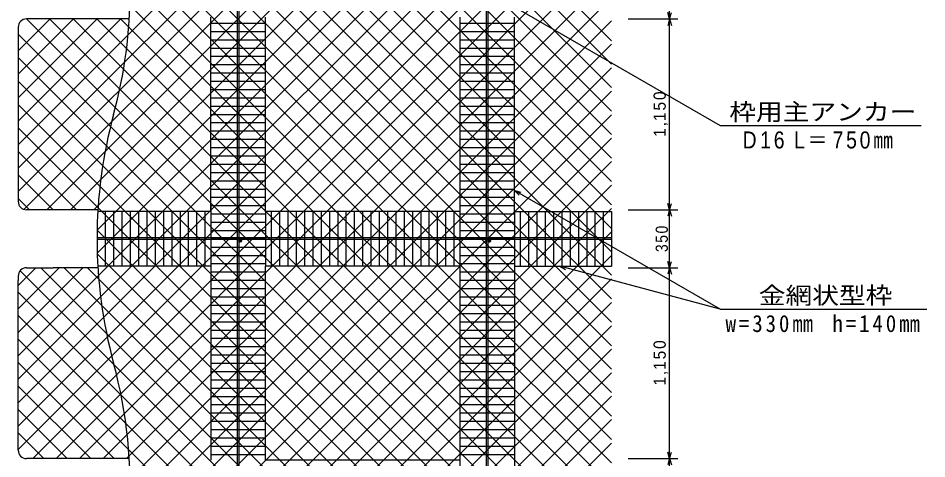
# Model space of a CAD drawing. Units: millimetres at full size, sheet at 1:20; details may follow other scales. Extents: x -7610 to 7610, y -5340 to 5340.
# Drawn here: x -3410 to 2064, y -1768 to 889 of the extents above; entities that cross this region are included whole.
import ezdxf
from ezdxf.enums import TextEntityAlignment as Align

# ---------------------------------------------------------------- set-up
doc = ezdxf.new("R2010")
doc.units = ezdxf.units.MM
doc.header["$LTSCALE"] = 20
for name, color, linetype in [('0-0_枠', 5, 'Continuous'), ('0-1_菱形金網', 4, 'Continuous'), ('0-2_鉄筋', 2, 'Continuous'), ('0-3_eフレーム', 7, 'Continuous'), ('0-4_主アンカー・補助アンカー', 2, 'Continuous'), ('0-5_分割線', 7, 'Continuous'), ('0-6_寸法', 7, 'Continuous'), ('0-7_名称', 7, 'Continuous')]:
    doc.layers.add(name, color=color, linetype=linetype)
doc.styles.add('HGPｺﾞｼｯｸE', font='')
doc.styles.add('ＭＳ ゴシック', font='')
doc.styles.get('HGPｺﾞｼｯｸE').set_extended_font_data('HGPｺﾞｼｯｸE')
doc.styles.get('ＭＳ ゴシック').set_extended_font_data('MS Gothic')

msp = doc.modelspace()

# ---------------------------------------------------------------- linework, layer by layer
at = {"layer": '0-0_枠'}
for p, q in [((-2740.35, 883.63), (-3360, 883.63)), ((-3410, 833.63), (-3410, -216.37)), ((-2929.65, -266.37), (-3360, -266.37)), ((-3360, -616.37), (-3199.78, -616.37)), ((-2929.65, -616.37), (-3199.78, -616.37)), ((-3410, -666.37), (-3410, -693.06)), ((-3410, -1716.37), (-3410, -693.06)), ((-2740.35, -1766.37), (-3360, -1766.37))]:
    msp.add_line(p, q, dxfattribs=at)
for centre, start, end in [((-3360, 833.63), 90, 180), ((-3360, -216.37), 180, 270), ((-3360, -666.37), 90, 180), ((-3360, -1716.37), 180, 270)]:
    msp.add_arc(centre, 50, start, end, dxfattribs=at)
at = {"layer": '0-1_菱形金網'}
for p, q in [((-3410, 125.94), (-227.32, 3308.63)), ((-3410, -15.48), (-85.9, 3308.63)), ((-3410, -156.9), (55.52, 3308.63)), ((-3380.88, 3308.63), (165, -237.25)), ((-3239.46, 3308.63), (165, -95.83)), ((-3098.04, 3308.63), (165, 45.59)), ((-2956.61, 3308.63), (165, 187.01)), ((-2815.19, 3308.63), (165, 328.43)), ((-2673.77, 3308.63), (165, 469.85)), ((-2532.35, 3308.63), (165, 611.28)), ((-2390.93, 3308.63), (165, 752.7)), ((-3375.57, -263.89), (165, 3276.68)), ((-3236.63, -266.37), (165, 3135.26)), ((-3095.21, -266.37), (165, 2993.84)), ((-2953.79, -266.37), (165, 2852.42)), ((-2934.51, -388.52), (165, 2710.99)), ((-2930.62, 2716.95), (165, -378.67)), ((-2934.92, 2579.83), (165, -520.09)), ((-2933.66, -529.08), (165, 2569.57)), ((-3410, -1146.85), (165, 2428.15)), ((-2932.37, 2435.85), (165, -661.52)), ((-3304.41, 2383.63), (165, -1085.78)), ((-3162.98, 2383.63), (165, -944.36)), ((-3021.56, 2383.63), (165, -802.94)), ((-3402.91, 2340.71), (165, -1227.2)), ((-3410, -1288.27), (165, 2286.73)), ((-3410, 2206.38), (165, -1368.62)), ((-3410, -1429.69), (165, 2145.31)), ((-3410, 2064.96), (165, -1510.04)), ((-3410, -1571.11), (165, 2003.89)), ((-3410, 1923.53), (165, -1651.47)), ((-3410, -1712.53), (165, 1862.47)), ((-3322.42, -1766.37), (165, 1721.05)), ((-3181, -1766.37), (165, 1579.62)), ((-3039.58, -1766.37), (165, 1438.2)), ((-2898.15, -1766.37), (165, 1296.78)), ((-2756.73, -1766.37), (165, 1155.36)), ((-2735.42, 1107.53), (165, -1792.89)), ((-2735.52, -1886.59), (165, 1013.94)), ((-2736.46, 967.15), (165, -1934.31)), ((-3410, 550.21), (-3076.58, 883.63)), ((-3410, 691.63), (-3218.31, 883.32)), ((-3410, 408.79), (-2935.47, 883.32)), ((-3410, 267.37), (-2794.05, 883.32)), ((-3360.04, 883.63), (-360.04, -2116.37)), ((-3218.31, 883.32), (-218.62, -2116.37)), ((-3076.89, 883.32), (-77.2, -2116.37)), ((-2935.78, 883.63), (64.22, -2116.37)), ((-2794.36, 883.63), (165, -2075.73)), ((-2736.34, -2028.82), (165, 872.52)), ((-3410, 792.16), (-501.46, -2116.37)), ((-2682.47, -2116.37), (165, 731.1)), ((-3410, 650.74), (-642.88, -2116.37)), ((-2541.05, -2116.37), (165, 589.67)), ((-3410, 509.32), (-784.31, -2116.37)), ((-2399.63, -2116.37), (165, 448.25)), ((-3410, 367.9), (-925.73, -2116.37)), ((-2258.21, -2116.37), (165, 306.83)), ((-3410, 226.48), (-1067.15, -2116.37)), ((-2116.78, -2116.37), (165, 165.41)), ((-3410, 85.06), (-3058.57, -266.37)), ((-1975.36, -2116.37), (165, 23.99)), ((-3410, -56.36), (-3199.99, -266.37)), ((-1833.94, -2116.37), (165, -117.43)), ((-3410, -197.79), (-3341.41, -266.37)), ((-1692.52, -2116.37), (165, -258.85)), ((-2934.55, -390.4), (-1208.57, -2116.37)), ((-1551.1, -2116.37), (165, -400.28)), ((-2933.54, -532.83), (-1349.99, -2116.37)), ((-1409.68, -2116.37), (165, -541.7)), ((-3410, -1005.43), (-3020.95, -616.37)), ((-3410, -864.01), (-3162.37, -616.37)), ((-3410, -722.58), (-3303.79, -616.37)), ((-3398.08, -633.97), (-1915.68, -2116.37)), ((-3274.25, -616.37), (-1774.25, -2116.37)), ((-3132.83, -616.37), (-1632.83, -2116.37)), ((-2991.41, -616.37), (-1491.41, -2116.37)), ((-1268.26, -2116.37), (165, -683.12)), ((-3410, -763.47), (-2057.1, -2116.37)), ((-1126.83, -2116.37), (165, -824.54)), ((-3410, -904.89), (-2198.52, -2116.37)), ((-985.41, -2116.37), (165, -965.96)), ((-3410, -1046.31), (-2339.94, -2116.37)), ((-843.99, -2116.37), (165, -1107.38)), ((-3410, -1187.74), (-2831.36, -1766.37)), ((-702.57, -2116.37), (165, -1248.8)), ((-3410, -1329.16), (-2972.78, -1766.37)), ((-561.15, -2116.37), (165, -1390.22)), ((-3410, -1470.58), (-3114.2, -1766.37)), ((-419.73, -2116.37), (165, -1531.65)), ((-3410, -1612), (-3255.63, -1766.37)), ((-278.31, -2116.37), (165, -1673.07))]:
    msp.add_line(p, q, dxfattribs=at)
at = {"layer": '0-2_鉄筋'}
for p, q in [((-2090, 3308.63), (-2090, -2106.37)), ((-2080, 3308.63), (-2080, -2106.37)), ((-590, 3308.63), (-590, -2106.37)), ((-580, 3308.63), (-580, -2106.37)), ((165, -436.37), (-2935, -436.37)), ((165, -446.37), (-2935, -446.37))]:
    msp.add_line(p, q, dxfattribs=at)
at = {"layer": '0-3_eフレーム'}
for p, q in [((-2250, -276.37), (-2250, 893.63)), ((-1920, -276.37), (-1920, 893.63)), ((-750, 893.63), (-750, -276.37)), ((-420, -276.37), (-420, 893.63)), ((-2250, 858.63), (-1920, 858.63)), ((-750, 858.63), (-420, 858.63)), ((-2250, 808.63), (-1920, 808.63)), ((-750, 808.63), (-420, 808.63)), ((-2250, 758.63), (-1920, 758.63)), ((-750, 758.63), (-420, 758.63)), ((-2250, 708.63), (-1920, 708.63)), ((-2250, 658.63), (-1920, 658.63)), ((-750, 708.63), (-420, 708.63)), ((-750, 658.63), (-420, 658.63)), ((-2250, 608.63), (-1920, 608.63)), ((-750, 608.63), (-420, 608.63)), ((-2250, 558.63), (-1920, 558.63)), ((-750, 558.63), (-420, 558.63)), ((-2250, 508.63), (-1920, 508.63)), ((-750, 508.63), (-420, 508.63)), ((-2250, 458.63), (-1920, 458.63)), ((-750, 458.63), (-420, 458.63)), ((-2250, 408.63), (-1920, 408.63)), ((-750, 408.63), (-420, 408.63)), ((-2250, 358.63), (-1920, 358.63)), ((-750, 358.63), (-420, 358.63)), ((-2250, 308.63), (-1920, 308.63)), ((-750, 308.63), (-420, 308.63)), ((-2250, 258.63), (-1920, 258.63)), ((-750, 258.63), (-420, 258.63)), ((-2250, 208.63), (-1920, 208.63)), ((-750, 208.63), (-420, 208.63)), ((-2250, 158.63), (-1920, 158.63)), ((-750, 158.63), (-420, 158.63)), ((-2250, 108.63), (-1920, 108.63)), ((-2250, 58.63), (-1920, 58.63)), ((-750, 108.63), (-420, 108.63)), ((-750, 58.63), (-420, 58.63)), ((-2250, 8.63), (-1920, 8.63)), ((-750, 8.63), (-420, 8.63)), ((-2250, -41.37), (-1920, -41.37)), ((-750, -41.37), (-420, -41.37)), ((-2250, -91.37), (-1920, -91.37)), ((-750, -91.37), (-420, -91.37)), ((-2250, -141.37), (-1920, -141.37)), ((-750, -141.37), (-420, -141.37)), ((-2250, -191.37), (-1920, -191.37)), ((-750, -191.37), (-420, -191.37)), ((-2250, -241.37), (-1920, -241.37)), ((-2250, -241.37), (-2250, -606.37)), ((-750, -241.37), (-420, -241.37)), ((-2250, -276.37), (-2930.24, -276.37)), ((-2885, -276.37), (-2885, -606.37)), ((-2835, -276.37), (-2835, -606.37)), ((-2785, -276.37), (-2785, -606.37)), ((-2735, -276.37), (-2735, -606.37)), ((-2685, -276.37), (-2685, -606.37)), ((-2635, -276.37), (-2635, -606.37)), ((-2585, -276.37), (-2585, -606.37)), ((-2535, -276.37), (-2535, -606.37)), ((-2485, -276.37), (-2485, -606.37)), ((-2435, -276.37), (-2435, -606.37)), ((-2385, -276.37), (-2385, -606.37)), ((-2335, -276.37), (-2335, -606.37)), ((-2285, -276.37), (-2285, -606.37)), ((-2250, -291.37), (-1920, -291.37)), ((-750, -276.37), (-1920, -276.37)), ((-1920, -276.37), (-1920, -606.37)), ((-1885, -276.37), (-1885, -606.37)), ((-1885, -276.37), (-1885, -606.37)), ((-1835, -276.37), (-1835, -606.37)), ((-1785, -276.37), (-1785, -606.37)), ((-1735, -276.37), (-1735, -606.37)), ((-1685, -276.37), (-1685, -606.37)), ((-1635, -276.37), (-1635, -606.37)), ((-1585, -276.37), (-1585, -606.37)), ((-1535, -276.37), (-1535, -606.37)), ((-1485, -276.37), (-1485, -606.37)), ((-1435, -276.37), (-1435, -606.37)), ((-1385, -276.37), (-1385, -606.37)), ((-1335, -276.37), (-1335, -606.37)), ((-1285, -276.37), (-1285, -606.37)), ((-1235, -276.37), (-1235, -606.37)), ((-1185, -276.37), (-1185, -606.37)), ((-1135, -276.37), (-1135, -606.37)), ((-1085, -276.37), (-1085, -606.37)), ((-1035, -276.37), (-1035, -606.37)), ((-985, -276.37), (-985, -606.37)), ((-935, -276.37), (-935, -606.37)), ((-885, -276.37), (-885, -606.37)), ((-835, -276.37), (-835, -606.37)), ((-785, -276.37), (-785, -606.37)), ((-750, -276.37), (-750, -606.37)), ((-750, -291.37), (-420, -291.37)), ((-420, -276.37), (165, -276.37)), ((-420, -276.37), (-420, -2106.37)), ((-385, -276.37), (-385, -606.37)), ((-335, -276.37), (-335, -606.37)), ((-285, -276.37), (-285, -606.37)), ((-235, -276.37), (-235, -606.37)), ((-185, -276.37), (-185, -606.37)), ((-135, -276.37), (-135, -606.37)), ((-85, -276.37), (-85, -606.37)), ((-35, -276.37), (-35, -606.37)), ((15, -276.37), (15, -606.37)), ((65, -276.37), (65, -606.37)), ((115, -276.37), (115, -606.37)), ((165, -276.37), (165, -606.37)), ((-2250, -341.37), (-1920, -341.37)), ((-750, -341.37), (-420, -341.37)), ((-2250, -391.37), (-1920, -391.37)), ((-750, -391.37), (-420, -391.37)), ((-2250, -441.37), (-1920, -441.37)), ((-2250, -491.37), (-1920, -491.37)), ((-750, -441.37), (-420, -441.37)), ((-750, -491.37), (-420, -491.37)), ((-2250, -541.37), (-1920, -541.37)), ((-750, -541.37), (-420, -541.37)), ((-2250, -591.37), (-1920, -591.37)), ((-750, -591.37), (-420, -591.37)), ((-2250, -606.37), (-2930.24, -606.37)), ((-2250, -606.37), (-2250, -1776.37)), ((-2250, -641.37), (-1920, -641.37)), ((-750, -606.37), (-1920, -606.37)), ((-750, -606.37), (-750, -2106.37)), ((-750, -641.37), (-420, -641.37)), ((-420, -606.37), (165, -606.37)), ((-2250, -691.37), (-1920, -691.37)), ((-750, -691.37), (-420, -691.37)), ((-2250, -741.37), (-1920, -741.37)), ((-750, -741.37), (-420, -741.37)), ((-2250, -791.37), (-1920, -791.37)), ((-750, -791.37), (-420, -791.37)), ((-2250, -841.37), (-1920, -841.37)), ((-750, -841.37), (-420, -841.37)), ((-2250, -891.37), (-1920, -891.37)), ((-750, -891.37), (-420, -891.37)), ((-2250, -941.37), (-1920, -941.37)), ((-750, -941.37), (-420, -941.37)), ((-2250, -991.37), (-1920, -991.37)), ((-750, -991.37), (-420, -991.37)), ((-2250, -1041.37), (-1920, -1041.37)), ((-2250, -1091.37), (-1920, -1091.37)), ((-750, -1041.37), (-420, -1041.37)), ((-750, -1091.37), (-420, -1091.37)), ((-2250, -1141.37), (-1920, -1141.37)), ((-750, -1141.37), (-420, -1141.37)), ((-2250, -1191.37), (-1920, -1191.37)), ((-750, -1191.37), (-420, -1191.37)), ((-2250, -1241.37), (-1920, -1241.37)), ((-750, -1241.37), (-420, -1241.37)), ((-2250, -1291.37), (-1920, -1291.37)), ((-750, -1291.37), (-420, -1291.37)), ((-2250, -1341.37), (-1920, -1341.37)), ((-750, -1341.37), (-420, -1341.37)), ((-2250, -1391.37), (-1920, -1391.37)), ((-750, -1391.37), (-420, -1391.37)), ((-2250, -1441.37), (-1920, -1441.37)), ((-750, -1441.37), (-420, -1441.37)), ((-2250, -1491.37), (-1920, -1491.37)), ((-750, -1491.37), (-420, -1491.37)), ((-2250, -1541.37), (-1920, -1541.37)), ((-750, -1541.37), (-420, -1541.37)), ((-2250, -1591.37), (-1920, -1591.37)), ((-2250, -1641.37), (-1920, -1641.37)), ((-750, -1591.37), (-420, -1591.37)), ((-750, -1641.37), (-420, -1641.37)), ((-2250, -1691.37), (-1920, -1691.37)), ((-750, -1691.37), (-420, -1691.37)), ((-2250, -1741.37), (-1920, -1741.37)), ((-750, -1741.37), (-420, -1741.37))]:
    msp.add_line(p, q, dxfattribs=at)
msp.add_lwpolyline([(-750, -1776.37), (-1920, -1776.37), (-1920, -606.37)], dxfattribs=at)
at = {"layer": '0-4_主アンカー・補助アンカー'}
for p, q in [((-2079.56, -456.98), (-2069.39, -446.81)), ((-2079.27, -451.02), (-2075.35, -447.11)), ((-2077.3, -460.37), (-2066, -449.08)), ((-2073.5, -462.23), (-2064.14, -452.87)), ((-579.56, -456.98), (-569.39, -446.81)), ((-579.27, -451.02), (-575.35, -447.11)), ((-577.3, -460.37), (-566, -449.08)), ((-573.5, -462.23), (-564.14, -452.87))]:
    msp.add_line(p, q, dxfattribs=at)
for centre in [(-2072, -454.37), (-572, -454.37)]:
    msp.add_circle(centre, 8, dxfattribs=at)
at = {"layer": '0-5_分割線'}
for centre, start, end in [((-5597.5, 1058.63), 344.81071, 15.18929), ((-72.5, -441.37), 164.81071, 195.18929), ((-5597.5, -1941.37), 356.49502, 15.18929)]:
    msp.add_arc(centre, 2862.5, start, end, dxfattribs=at)
at = {"layer": '0-6_寸法'}
for p, q in [((265, 883.63), (565, 883.63)), ((515, 883.63), (504.65, 922.26)), ((515, 883.63), (504.65, 844.99)), ((515, 883.63), (525.35, 922.26)), ((515, 883.63), (525.35, 844.99)), ((265, -266.37), (565, -266.37)), ((515, -266.37), (504.65, -227.74)), ((515, -266.37), (504.65, -305.01)), ((515, -266.37), (525.35, -227.74)), ((515, -266.37), (525.35, -305.01)), ((515, -616.37), (504.65, -577.74)), ((515, -616.37), (525.35, -577.74)), ((265, -616.37), (565, -616.37)), ((515, -616.37), (504.65, -655.01)), ((515, -1766.37), (515, -616.37)), ((515, -616.37), (525.35, -655.01)), ((515, -1766.37), (504.65, -1727.74)), ((515, -1766.37), (525.35, -1727.74)), ((265, -1766.37), (565, -1766.37)), ((515, -1766.37), (504.65, -1805.01)), ((515, -2116.37), (515, -1766.37)), ((515, -1766.37), (525.35, -1805.01))]:
    msp.add_line(p, q, dxfattribs=at)
msp.add_lwpolyline([(515, -616.37), (515, -266.37), (515, 883.63), (515, 1233.63), (515, 2383.63), (515, 2733.63)], dxfattribs=at)
at = {"layer": '0-7_名称'}
for p, q in [((-570.5, 1044.13), (819.35, 241.69)), ((819.35, 241.69), (2029.35, 241.69)), ((-420, -149.61), (-391.72, -177.89)), ((-420, -149.61), (-381.36, -159.96)), ((819.35, -865.15), (-420, -149.61)), ((819.35, -865.15), (-146.42, -606.37)), ((-146.42, -606.37), (-106.42, -606.37)), ((-146.42, -606.37), (-111.78, -626.37)), ((819.35, -865.15), (2064.35, -865.15))]:
    msp.add_line(p, q, dxfattribs=at)

# ---------------------------------------------------------------- texts
at = {"layer": '0-6_寸法', "color": 3, "char_height": 73.31, "attachment_point": 7, "rotation": 90, "style": 'HGPｺﾞｼｯｸE'}
for s, insert in [('\\T1.22;\\W0.95;1,150', (505, 173.63)), ('\\T1.21;\\W0.85;350', (505, -521.37)), ('\\T1.22;\\W0.95;1,150', (505, -1326.37))]:
    msp.add_mtext(s, dxfattribs=dict(at, insert=insert))
at = {"layer": '0-7_名称', "color": 2, "style": 'HGPｺﾞｼｯｸE', "width": 1.15}
for s, p in [('枠用主アンカー', (874.35, 241.69)), ('金網状型枠', (1051.85, -865.15))]:
    msp.add_text(s, height=102.6, dxfattribs=at).set_placement(p, align=Align.BOTTOM_LEFT)
at = {"layer": '0-7_名称', "color": 2, "char_height": 102.6, "attachment_point": 7}
for s, insert, style in [('\\T1.26;\\W0.85;D16\\~L＝750㎜', (954.35, 101.69), 'HGPｺﾞｼｯｸE'), ('\\T1.28;\\W0.9;w=330㎜\\~h=140㎜', (851.85, -1005.15), 'ＭＳ ゴシック')]:
    msp.add_mtext(s, dxfattribs=dict(at, insert=insert, style=style))

doc.saveas('drawing.dxf')
